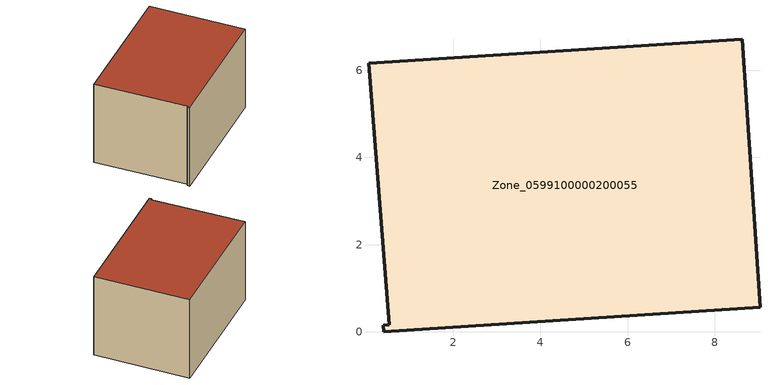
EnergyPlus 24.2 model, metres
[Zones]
Zone_0599100000200055
 floor ground (C_G): 0.06,6.16 8.63,6.71 9.04,0.57 0.41,0 0.4,0.15 0.53,0.16 z0
 wall outside (C_F): 9.04,0.57 8.63,6.71 0.06,6.16 0.53,0.16 0.4,0.15 0.41,0 9.04,0.57 z0:5.69
 roof outside (C_R): 8.63,6.71 0.06,6.16 0.53,0.16 0.4,0.15 0.41,0 9.04,0.57 z5.69
[BUILDING]
Pand.0599100000200055: North Axis=0; Terrain=City; Loads Convergence Tolerance Value=0.04; Temperature Convergence Tolerance Value=0.4; Solar Distribution=FullExterior; Maximum Number of Warmup Days=25; Minimum Number of Warmup Days=1
[Site:Location]
Rotterdam.The.Hague.AP_ZH_NLD Design_Conditions: Latitude=51.96; Longitude=4.45; Time Zone=1; Elevation=-4.5
[SITE:GROUNDTEMPERATURE:BUILDINGSURFACE]
18, 18, 18, 18, 18, 18, 18, 18, 18, 18, 18, 18
[MATERIAL] Thermal Absorptance=0.9; Solar Absorptance=0.7; Visible Absorptance=0.7
Name | Roughness | Thickness | Conductivity | Density | Specific Heat
G.TC.1946-1964 | MediumSmooth | 0.15 | 1 | 540 | 1210
F.TC.1946-1964 | Rough | 0.3 | 0.857143 | 1920 | 840
R.TC.1946-1964 | MediumRough | 0.2 | 0.235294 | 1500 | 1000
[CONSTRUCTION]
C_G: G.TC.1946-1964
C_F: F.TC.1946-1964
C_R: R.TC.1946-1964
[ZONE]
Zone_0599100000200055: Type=1; Multiplier=1; Ceiling Height=Autocalculate; Volume=Autocalculate; Floor Area=autocalculate; Part of Total Floor Area=Yes
[ZONEINFILTRATION:DESIGNFLOWRATE]
Infil_Zone_0599100000200055: Zone or ZoneList or Space or SpaceList=Zone_0599100000200055; Schedule=AlwaysOn; Design Flow Rate Calculation Method=Flow/Area; Flow Rate per Floor Area=0.003; Constant Term Coefficient=1; Temperature Term Coefficient=0; Velocity Term Coefficient=0; Velocity Squared Term Coefficient=0
[HVACTEMPLATE:ZONE:IDEALLOADSAIRSYSTEM]
Zone_0599100000200055: Maximum Heating Supply Air Temperature=50; Minimum Cooling Supply Air Temperature=13; Maximum Heating Supply Air Humidity Ratio=0.0156; Minimum Cooling Supply Air Humidity Ratio=0.0077; Heating Limit=NoLimit; Cooling Limit=NoLimit; Dehumidification Control Type=ConstantSensibleHeatRatio; Cooling Sensible Heat Ratio=0.7; Dehumidification Setpoint=60; Humidification Control Type=None; Humidification Setpoint=30; Outdoor Air Method=None; Outdoor Air Flow Rate per Person=0.00944; Outdoor Air Flow Rate per Zone Floor Area=0; Outdoor Air Flow Rate per Zone=0; Demand Controlled Ventilation Type=None; Outdoor Air Economizer Type=NoEconomizer; Heat Recovery Type=None; Sensible Heat Recovery Effectiveness=0.7; Latent Heat Recovery Effectiveness=0.65
[ZONECONTROL:THERMOSTAT]
ThermostatControl_Zone_0599100000200055: Zone or ZoneList=Zone_0599100000200055; Control Type Schedule=DualSetpointControlType; Control 1=Thermostat_Zone_0599100000200055; Temperature Difference Between Cutout And Setpoint=0
[THERMOSTATSETPOINT:DUALSETPOINT]
Thermostat_Zone_0599100000200055: Heating Setpoint Temperature Schedule=HeatingSetpoint_Zone_0599100000200055; Cooling Setpoint Temperature Schedule=CoolingSetpoint_Zone_0599100000200055
[SCHEDULE:COMPACT]
HeatingSetpoint_Zone_0599100000200055: Through: 12/31, For: AllDays, Until: 24:00, 21
CoolingSetpoint_Zone_0599100000200055: Through: 12/31, For: AllDays, Until: 24:00, 24
DualSetpointControlType: Through: 12/31, For: AllDays, Until: 24:00, 4
AlwaysOn: Through: 12/31, For: AllDays, Until: 24:00, 1
